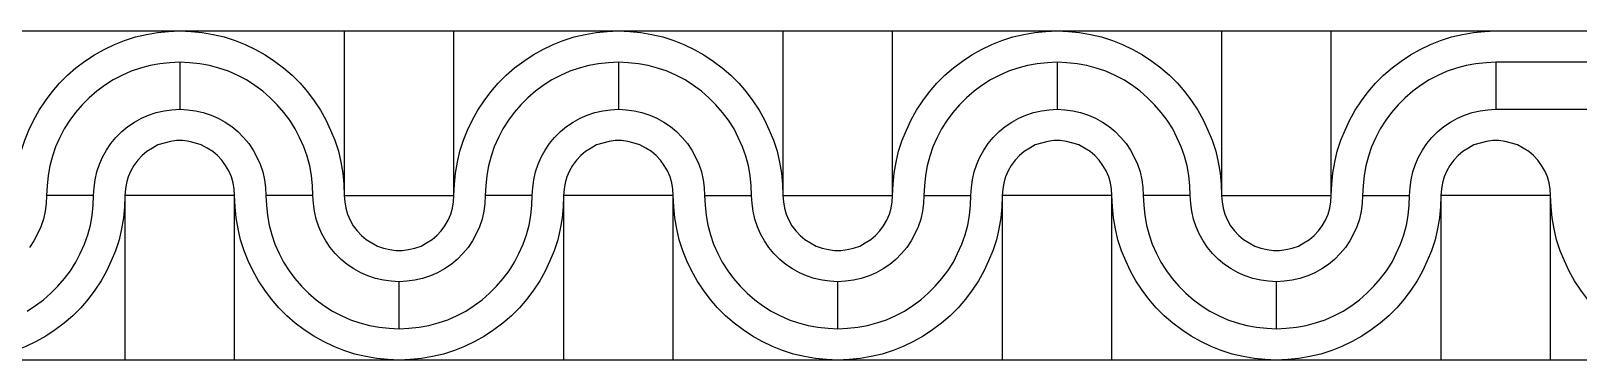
# Model space of a CAD drawing. Extents: x 190.8 to 267.1, y 124 to 174.8.
# Drawn here: x 225.64 to 226.627, y 141.576 to 141.786 of the extents above; entities that cross this region are included whole.
import ezdxf

# ---------------------------------------------------------------- set-up
doc = ezdxf.new("R2010")
doc.units = 0
doc.header["$MEASUREMENT"] = 0

msp = doc.modelspace()

# ---------------------------------------------------------------- linework, layer by layer
msp.add_line((224.54463, 141.78555), (226.67133, 141.78555))
for points in [[(225.62963, 141.68055), (225.62988, 141.6878), (225.63063, 141.6948), (225.63188, 141.7018), (225.63338, 141.7088), (225.63563, 141.7158), (225.63838, 141.7223), (225.64138, 141.7288), (225.64488, 141.73505), (225.64888, 141.74105), (225.65313, 141.7468), (225.65788, 141.7523), (225.66288, 141.7573), (225.66838, 141.76205), (225.67413, 141.7663), (225.68013, 141.7703), (225.68638, 141.7738), (225.69288, 141.7768), (225.69938, 141.77955), (225.70638, 141.7818), (225.71338, 141.7833), (225.72038, 141.78455), (225.72738, 141.7853), (225.73463, 141.78555)], [(225.73463, 141.78555), (225.74188, 141.7853), (225.74888, 141.78455), (225.75588, 141.7833), (225.76288, 141.7818), (225.76988, 141.77955), (225.77638, 141.7768), (225.78288, 141.7738), (225.78913, 141.7703), (225.79513, 141.7663), (225.80088, 141.76205), (225.80638, 141.7573), (225.81138, 141.7523), (225.81613, 141.7468), (225.82038, 141.74105), (225.82438, 141.73505), (225.82788, 141.7288), (225.83088, 141.7223), (225.83363, 141.7158), (225.83588, 141.7088), (225.83738, 141.7018), (225.83863, 141.6948), (225.83938, 141.6878), (225.83963, 141.68055)], [(225.83963, 141.78555), (225.83963, 141.68055), (225.90963, 141.68055), (225.90963, 141.78555)], [(225.90963, 141.68055), (225.90988, 141.6878), (225.91063, 141.6948), (225.91188, 141.7018), (225.91338, 141.7088), (225.91563, 141.7158), (225.91838, 141.7223), (225.92138, 141.7288), (225.92488, 141.73505), (225.92888, 141.74105), (225.93313, 141.7468), (225.93788, 141.7523), (225.94288, 141.7573), (225.94838, 141.76205), (225.95413, 141.7663), (225.96013, 141.7703), (225.96638, 141.7738), (225.97288, 141.7768), (225.97938, 141.77955), (225.98638, 141.7818), (225.99338, 141.7833), (226.00038, 141.78455), (226.00738, 141.7853), (226.01463, 141.78555)], [(226.01463, 141.78555), (226.02188, 141.7853), (226.02888, 141.78455), (226.03588, 141.7833), (226.04288, 141.7818), (226.04988, 141.77955), (226.05638, 141.7768), (226.06288, 141.7738), (226.06913, 141.7703), (226.07513, 141.7663), (226.08088, 141.76205), (226.08638, 141.7573), (226.09138, 141.7523), (226.09613, 141.7468), (226.10038, 141.74105), (226.10438, 141.73505), (226.10788, 141.7288), (226.11088, 141.7223), (226.11363, 141.7158), (226.11588, 141.7088), (226.11738, 141.7018), (226.11863, 141.6948), (226.11938, 141.6878), (226.11963, 141.68055)], [(226.11963, 141.78555), (226.11963, 141.68055), (226.18963, 141.68055), (226.18963, 141.78555)], [(226.18963, 141.68055), (226.18988, 141.6878), (226.19063, 141.6948), (226.19188, 141.7018), (226.19338, 141.7088), (226.19563, 141.7158), (226.19838, 141.7223), (226.20138, 141.7288), (226.20488, 141.73505), (226.20888, 141.74105), (226.21313, 141.7468), (226.21788, 141.7523), (226.22288, 141.7573), (226.22838, 141.76205), (226.23413, 141.7663), (226.24013, 141.7703), (226.24638, 141.7738), (226.25288, 141.7768), (226.25938, 141.77955), (226.26638, 141.7818), (226.27338, 141.7833), (226.28038, 141.78455), (226.28738, 141.7853), (226.29463, 141.78555)], [(226.29463, 141.78555), (226.30188, 141.7853), (226.30888, 141.78455), (226.31588, 141.7833), (226.32288, 141.7818), (226.32988, 141.77955), (226.33638, 141.7768), (226.34288, 141.7738), (226.34913, 141.7703), (226.35513, 141.7663), (226.36088, 141.76205), (226.36638, 141.7573), (226.37138, 141.7523), (226.37613, 141.7468), (226.38038, 141.74105), (226.38438, 141.73505), (226.38788, 141.7288), (226.39088, 141.7223), (226.39363, 141.7158), (226.39588, 141.7088), (226.39738, 141.7018), (226.39863, 141.6948), (226.39938, 141.6878), (226.39963, 141.68055)], [(226.39963, 141.78555), (226.39963, 141.68055), (226.46963, 141.68055), (226.46963, 141.78555)], [(226.46963, 141.68055), (226.46988, 141.6878), (226.47063, 141.6948), (226.47188, 141.7018), (226.47338, 141.7088), (226.47563, 141.7158), (226.47838, 141.7223), (226.48138, 141.7288), (226.48488, 141.73505), (226.48888, 141.74105), (226.49313, 141.7468), (226.49788, 141.7523), (226.50288, 141.7573), (226.50838, 141.76205), (226.51413, 141.7663), (226.52013, 141.7703), (226.52638, 141.7738), (226.53288, 141.7768), (226.53938, 141.77955), (226.54638, 141.7818), (226.55338, 141.7833), (226.56038, 141.78455), (226.56738, 141.7853), (226.57463, 141.78555)], [(225.73463, 141.76555), (225.72838, 141.7653), (225.72188, 141.76455), (225.71563, 141.76355), (225.70963, 141.7618), (225.70363, 141.7598), (225.69763, 141.75705), (225.69213, 141.7543), (225.68663, 141.7508), (225.68163, 141.74705), (225.67688, 141.7428), (225.67238, 141.7383), (225.66813, 141.73355), (225.66438, 141.72855), (225.66088, 141.72305), (225.65813, 141.71755), (225.65538, 141.71155), (225.65338, 141.70555), (225.65163, 141.69955), (225.65063, 141.6933), (225.64988, 141.6868), (225.64963, 141.68055)], [(225.81963, 141.68055), (225.81938, 141.6868), (225.81863, 141.6933), (225.81763, 141.69955), (225.81588, 141.70555), (225.81388, 141.71155), (225.81113, 141.71755), (225.80838, 141.72305), (225.80488, 141.72855), (225.80113, 141.73355), (225.79688, 141.7383), (225.79238, 141.7428), (225.78763, 141.74705), (225.78263, 141.7508), (225.77713, 141.7543), (225.77163, 141.75705), (225.76563, 141.7598), (225.75963, 141.7618), (225.75363, 141.76355), (225.74738, 141.76455), (225.74088, 141.7653), (225.73463, 141.76555), (225.73463, 141.73555), (225.73963, 141.7353), (225.74463, 141.73455), (225.74963, 141.73355), (225.75463, 141.7318), (225.75913, 141.7298), (225.76363, 141.7273), (225.76788, 141.72455), (225.77163, 141.7213), (225.77538, 141.71755), (225.77863, 141.7138), (225.78138, 141.70955), (225.78388, 141.70505), (225.78588, 141.70055), (225.78763, 141.69555), (225.78863, 141.69055), (225.78938, 141.68555), (225.78963, 141.68055)], [(226.01463, 141.76555), (226.00838, 141.7653), (226.00188, 141.76455), (225.99563, 141.76355), (225.98963, 141.7618), (225.98363, 141.7598), (225.97763, 141.75705), (225.97213, 141.7543), (225.96663, 141.7508), (225.96163, 141.74705), (225.95688, 141.7428), (225.95238, 141.7383), (225.94813, 141.73355), (225.94438, 141.72855), (225.94088, 141.72305), (225.93813, 141.71755), (225.93538, 141.71155), (225.93338, 141.70555), (225.93163, 141.69955), (225.93063, 141.6933), (225.92988, 141.6868), (225.92963, 141.68055)], [(226.29463, 141.76555), (226.28838, 141.7653), (226.28188, 141.76455), (226.27563, 141.76355), (226.26963, 141.7618), (226.26363, 141.7598), (226.25763, 141.75705), (226.25213, 141.7543), (226.24663, 141.7508), (226.24163, 141.74705), (226.23688, 141.7428), (226.23238, 141.7383), (226.22813, 141.73355), (226.22438, 141.72855), (226.22088, 141.72305), (226.21813, 141.71755), (226.21538, 141.71155), (226.21338, 141.70555), (226.21163, 141.69955), (226.21063, 141.6933), (226.20988, 141.6868), (226.20963, 141.68055), (226.23963, 141.68055), (226.23988, 141.68555), (226.24063, 141.69055), (226.24163, 141.69555), (226.24338, 141.70055), (226.24538, 141.70505), (226.24788, 141.70955), (226.25063, 141.7138), (226.25388, 141.71755), (226.25763, 141.7213), (226.26138, 141.72455), (226.26563, 141.7273), (226.27013, 141.7298), (226.27463, 141.7318), (226.27963, 141.73355), (226.28463, 141.73455), (226.28963, 141.7353), (226.29463, 141.73555)], [(226.37963, 141.68055), (226.37938, 141.6868), (226.37863, 141.6933), (226.37763, 141.69955), (226.37588, 141.70555), (226.37388, 141.71155), (226.37113, 141.71755), (226.36838, 141.72305), (226.36488, 141.72855), (226.36113, 141.73355), (226.35688, 141.7383), (226.35238, 141.7428), (226.34763, 141.74705), (226.34263, 141.7508), (226.33713, 141.7543), (226.33163, 141.75705), (226.32563, 141.7598), (226.31963, 141.7618), (226.31363, 141.76355), (226.30738, 141.76455), (226.30088, 141.7653), (226.29463, 141.76555), (226.29463, 141.73555), (226.29963, 141.7353), (226.30463, 141.73455), (226.30963, 141.73355), (226.31463, 141.7318), (226.31913, 141.7298), (226.32363, 141.7273), (226.32788, 141.72455), (226.33163, 141.7213), (226.33538, 141.71755), (226.33863, 141.7138), (226.34138, 141.70955), (226.34388, 141.70505), (226.34588, 141.70055), (226.34763, 141.69555), (226.34863, 141.69055), (226.34938, 141.68555), (226.34963, 141.68055)], [(226.57463, 141.76555), (226.56838, 141.7653), (226.56188, 141.76455), (226.55563, 141.76355), (226.54963, 141.7618), (226.54363, 141.7598), (226.53763, 141.75705), (226.53213, 141.7543), (226.52663, 141.7508), (226.52163, 141.74705), (226.51688, 141.7428), (226.51238, 141.7383), (226.50813, 141.73355), (226.50438, 141.72855), (226.50088, 141.72305), (226.49813, 141.71755), (226.49538, 141.71155), (226.49338, 141.70555), (226.49163, 141.69955), (226.49063, 141.6933), (226.48988, 141.6868), (226.48963, 141.68055), (226.51963, 141.68055), (226.51988, 141.68555), (226.52063, 141.69055), (226.52163, 141.69555), (226.52338, 141.70055), (226.52538, 141.70505), (226.52788, 141.70955), (226.53063, 141.7138), (226.53388, 141.71755), (226.53763, 141.7213), (226.54138, 141.72455), (226.54563, 141.7273), (226.55013, 141.7298), (226.55463, 141.7318), (226.55963, 141.73355), (226.56463, 141.73455), (226.56963, 141.7353), (226.57463, 141.73555)], [(225.67963, 141.68055), (225.67988, 141.68555), (225.68063, 141.69055), (225.68163, 141.69555), (225.68338, 141.70055), (225.68538, 141.70505), (225.68788, 141.70955), (225.69063, 141.7138), (225.69388, 141.71755), (225.69763, 141.7213), (225.70138, 141.72455), (225.70563, 141.7273), (225.71013, 141.7298), (225.71463, 141.7318), (225.71963, 141.73355), (225.72463, 141.73455), (225.72963, 141.7353), (225.73463, 141.73555)], [(225.95963, 141.68055), (225.95988, 141.68555), (225.96063, 141.69055), (225.96163, 141.69555), (225.96338, 141.70055), (225.96538, 141.70505), (225.96788, 141.70955), (225.97063, 141.7138), (225.97388, 141.71755), (225.97763, 141.7213), (225.98138, 141.72455), (225.98563, 141.7273), (225.99013, 141.7298), (225.99463, 141.7318), (225.99963, 141.73355), (226.00463, 141.73455), (226.00963, 141.7353), (226.01463, 141.73555)], [(225.76963, 141.68055), (225.76938, 141.68455), (225.76863, 141.68855), (225.76763, 141.69255), (225.76588, 141.6963), (225.76388, 141.6998), (225.76138, 141.70305), (225.75863, 141.70605), (225.75563, 141.70855), (225.75213, 141.7108), (225.74838, 141.7128), (225.74463, 141.71405), (225.74063, 141.71505), (225.73663, 141.71555), (225.73263, 141.71555), (225.72863, 141.71505), (225.72463, 141.71405), (225.72063, 141.7128), (225.71713, 141.7108), (225.71363, 141.70855), (225.71063, 141.70605), (225.70788, 141.70305), (225.70538, 141.6998), (225.70338, 141.6963), (225.70163, 141.69255), (225.70063, 141.68855), (225.69988, 141.68455), (225.69963, 141.68055)], [(226.04963, 141.68055), (226.04938, 141.68455), (226.04863, 141.68855), (226.04763, 141.69255), (226.04588, 141.6963), (226.04388, 141.6998), (226.04138, 141.70305), (226.03863, 141.70605), (226.03563, 141.70855), (226.03213, 141.7108), (226.02838, 141.7128), (226.02463, 141.71405), (226.02063, 141.71505), (226.01663, 141.71555), (226.01263, 141.71555), (226.00863, 141.71505), (226.00463, 141.71405), (226.00063, 141.7128), (225.99713, 141.7108), (225.99363, 141.70855), (225.99063, 141.70605), (225.98788, 141.70305), (225.98538, 141.6998), (225.98338, 141.6963), (225.98163, 141.69255), (225.98063, 141.68855), (225.97988, 141.68455), (225.97963, 141.68055)], [(226.32963, 141.68055), (226.32938, 141.68455), (226.32863, 141.68855), (226.32763, 141.69255), (226.32588, 141.6963), (226.32388, 141.6998), (226.32138, 141.70305), (226.31863, 141.70605), (226.31563, 141.70855), (226.31213, 141.7108), (226.30838, 141.7128), (226.30463, 141.71405), (226.30063, 141.71505), (226.29663, 141.71555), (226.29263, 141.71555), (226.28863, 141.71505), (226.28463, 141.71405), (226.28063, 141.7128), (226.27713, 141.7108), (226.27363, 141.70855), (226.27063, 141.70605), (226.26788, 141.70305), (226.26538, 141.6998), (226.26338, 141.6963), (226.26163, 141.69255), (226.26063, 141.68855), (226.25988, 141.68455), (226.25963, 141.68055)], [(226.60963, 141.68055), (226.60938, 141.68455), (226.60863, 141.68855), (226.60763, 141.69255), (226.60588, 141.6963), (226.60388, 141.6998), (226.60138, 141.70305), (226.59863, 141.70605), (226.59563, 141.70855), (226.59213, 141.7108), (226.58838, 141.7128), (226.58463, 141.71405), (226.58063, 141.71505), (226.57663, 141.71555), (226.57263, 141.71555), (226.56863, 141.71505), (226.56463, 141.71405), (226.56063, 141.7128), (226.55713, 141.7108), (226.55363, 141.70855), (226.55063, 141.70605), (226.54788, 141.70305), (226.54538, 141.6998), (226.54338, 141.6963), (226.54163, 141.69255), (226.54063, 141.68855), (226.53988, 141.68455), (226.53963, 141.68055)], [(225.69963, 141.68055), (225.69938, 141.6733), (225.69863, 141.6663), (225.69738, 141.6593), (225.69588, 141.6523), (225.69363, 141.6453), (225.69088, 141.6388), (225.68788, 141.6323), (225.68438, 141.62605), (225.68038, 141.62005), (225.67613, 141.6143), (225.67138, 141.6088), (225.66638, 141.6038), (225.66088, 141.59905), (225.65513, 141.5948), (225.64913, 141.5908), (225.64288, 141.5873), (225.63638, 141.5843), (225.62988, 141.58155), (225.62288, 141.5793), (225.61588, 141.5778), (225.60888, 141.57655), (225.60188, 141.5758), (225.59463, 141.57555)], [(225.63713, 141.6068), (225.64263, 141.6103), (225.64763, 141.61405), (225.65238, 141.6183), (225.65688, 141.6228), (225.66113, 141.62755), (225.66488, 141.63255), (225.66838, 141.63805), (225.67113, 141.64355), (225.67388, 141.64955), (225.67588, 141.65555), (225.67763, 141.66155), (225.67863, 141.6678), (225.67938, 141.6743), (225.67963, 141.68055), (225.64963, 141.68055), (225.64938, 141.67555), (225.64863, 141.67055), (225.64763, 141.66555), (225.64588, 141.66055), (225.64388, 141.65605), (225.64138, 141.65155), (225.63863, 141.6473)], [(225.76963, 141.57555), (225.76963, 141.68055), (225.69963, 141.68055), (225.69963, 141.57555)], [(225.87463, 141.57555), (225.86738, 141.5758), (225.86038, 141.57655), (225.85338, 141.5778), (225.84638, 141.5793), (225.83938, 141.58155), (225.83288, 141.5843), (225.82638, 141.5873), (225.82013, 141.5908), (225.81413, 141.5948), (225.80838, 141.59905), (225.80288, 141.6038), (225.79788, 141.6088), (225.79313, 141.6143), (225.78888, 141.62005), (225.78488, 141.62605), (225.78138, 141.6323), (225.77838, 141.6388), (225.77563, 141.6453), (225.77338, 141.6523), (225.77188, 141.6593), (225.77063, 141.6663), (225.76988, 141.6733), (225.76963, 141.68055)], [(225.83963, 141.68055), (225.83988, 141.67655), (225.84063, 141.67255), (225.84163, 141.66855), (225.84338, 141.6648), (225.84538, 141.6613), (225.84788, 141.65805), (225.85063, 141.65505), (225.85363, 141.65255), (225.85713, 141.6503), (225.86088, 141.6483), (225.86463, 141.64705), (225.86863, 141.64605), (225.87263, 141.64555), (225.87663, 141.64555), (225.88063, 141.64605), (225.88463, 141.64705), (225.88863, 141.6483), (225.89213, 141.6503), (225.89563, 141.65255), (225.89863, 141.65505), (225.90138, 141.65805), (225.90388, 141.6613), (225.90588, 141.6648), (225.90763, 141.66855), (225.90863, 141.67255), (225.90938, 141.67655), (225.90963, 141.68055)], [(225.87463, 141.59555), (225.88088, 141.5958), (225.88738, 141.59655), (225.89363, 141.59755), (225.89963, 141.5993), (225.90563, 141.6013), (225.91163, 141.60405), (225.91713, 141.6068), (225.92263, 141.6103), (225.92763, 141.61405), (225.93238, 141.6183), (225.93688, 141.6228), (225.94113, 141.62755), (225.94488, 141.63255), (225.94838, 141.63805), (225.95113, 141.64355), (225.95388, 141.64955), (225.95588, 141.65555), (225.95763, 141.66155), (225.95863, 141.6678), (225.95938, 141.6743), (225.95963, 141.68055), (225.92963, 141.68055), (225.92938, 141.67555), (225.92863, 141.67055), (225.92763, 141.66555), (225.92588, 141.66055), (225.92388, 141.65605), (225.92138, 141.65155), (225.91863, 141.6473), (225.91538, 141.64355), (225.91163, 141.6398), (225.90788, 141.63655), (225.90363, 141.6338), (225.89913, 141.6313), (225.89463, 141.6293), (225.88963, 141.62755), (225.88463, 141.62655), (225.87963, 141.6258), (225.87463, 141.62555)], [(225.97963, 141.68055), (225.97938, 141.6733), (225.97863, 141.6663), (225.97738, 141.6593), (225.97588, 141.6523), (225.97363, 141.6453), (225.97088, 141.6388), (225.96788, 141.6323), (225.96438, 141.62605), (225.96038, 141.62005), (225.95613, 141.6143), (225.95138, 141.6088), (225.94638, 141.6038), (225.94088, 141.59905), (225.93513, 141.5948), (225.92913, 141.5908), (225.92288, 141.5873), (225.91638, 141.5843), (225.90988, 141.58155), (225.90288, 141.5793), (225.89588, 141.5778), (225.88888, 141.57655), (225.88188, 141.5758), (225.87463, 141.57555)], [(226.04963, 141.57555), (226.04963, 141.68055), (225.97963, 141.68055), (225.97963, 141.57555)], [(226.15463, 141.57555), (226.14738, 141.5758), (226.14038, 141.57655), (226.13338, 141.5778), (226.12638, 141.5793), (226.11938, 141.58155), (226.11288, 141.5843), (226.10638, 141.5873), (226.10013, 141.5908), (226.09413, 141.5948), (226.08838, 141.59905), (226.08288, 141.6038), (226.07788, 141.6088), (226.07313, 141.6143), (226.06888, 141.62005), (226.06488, 141.62605), (226.06138, 141.6323), (226.05838, 141.6388), (226.05563, 141.6453), (226.05338, 141.6523), (226.05188, 141.6593), (226.05063, 141.6663), (226.04988, 141.6733), (226.04963, 141.68055)], [(226.06963, 141.68055), (226.06988, 141.6743), (226.07063, 141.6678), (226.07163, 141.66155), (226.07338, 141.65555), (226.07538, 141.64955), (226.07813, 141.64355), (226.08088, 141.63805), (226.08438, 141.63255), (226.08813, 141.62755), (226.09238, 141.6228), (226.09688, 141.6183), (226.10163, 141.61405), (226.10663, 141.6103), (226.11213, 141.6068), (226.11763, 141.60405), (226.12363, 141.6013), (226.12963, 141.5993), (226.13563, 141.59755), (226.14188, 141.59655), (226.14838, 141.5958), (226.15463, 141.59555), (226.15463, 141.62555), (226.14963, 141.6258), (226.14463, 141.62655), (226.13963, 141.62755), (226.13463, 141.6293), (226.13013, 141.6313), (226.12563, 141.6338), (226.12138, 141.63655), (226.11763, 141.6398), (226.11388, 141.64355), (226.11063, 141.6473), (226.10788, 141.65155), (226.10538, 141.65605), (226.10338, 141.66055), (226.10163, 141.66555), (226.10063, 141.67055), (226.09988, 141.67555), (226.09963, 141.68055)], [(226.11963, 141.68055), (226.11988, 141.67655), (226.12063, 141.67255), (226.12163, 141.66855), (226.12338, 141.6648), (226.12538, 141.6613), (226.12788, 141.65805), (226.13063, 141.65505), (226.13363, 141.65255), (226.13713, 141.6503), (226.14088, 141.6483), (226.14463, 141.64705), (226.14863, 141.64605), (226.15263, 141.64555), (226.15663, 141.64555), (226.16063, 141.64605), (226.16463, 141.64705), (226.16863, 141.6483), (226.17213, 141.6503), (226.17563, 141.65255), (226.17863, 141.65505), (226.18138, 141.65805), (226.18388, 141.6613), (226.18588, 141.6648), (226.18763, 141.66855), (226.18863, 141.67255), (226.18938, 141.67655), (226.18963, 141.68055)], [(226.20963, 141.68055), (226.20938, 141.67555), (226.20863, 141.67055), (226.20763, 141.66555), (226.20588, 141.66055), (226.20388, 141.65605), (226.20138, 141.65155), (226.19863, 141.6473), (226.19538, 141.64355), (226.19163, 141.6398), (226.18788, 141.63655), (226.18363, 141.6338), (226.17913, 141.6313), (226.17463, 141.6293), (226.16963, 141.62755), (226.16463, 141.62655), (226.15963, 141.6258), (226.15463, 141.62555)], [(226.25963, 141.68055), (226.25938, 141.6733), (226.25863, 141.6663), (226.25738, 141.6593), (226.25588, 141.6523), (226.25363, 141.6453), (226.25088, 141.6388), (226.24788, 141.6323), (226.24438, 141.62605), (226.24038, 141.62005), (226.23613, 141.6143), (226.23138, 141.6088), (226.22638, 141.6038), (226.22088, 141.59905), (226.21513, 141.5948), (226.20913, 141.5908), (226.20288, 141.5873), (226.19638, 141.5843), (226.18988, 141.58155), (226.18288, 141.5793), (226.17588, 141.5778), (226.16888, 141.57655), (226.16188, 141.5758), (226.15463, 141.57555)], [(226.15463, 141.59555), (226.16088, 141.5958), (226.16738, 141.59655), (226.17363, 141.59755), (226.17963, 141.5993), (226.18563, 141.6013), (226.19163, 141.60405), (226.19713, 141.6068), (226.20263, 141.6103), (226.20763, 141.61405), (226.21238, 141.6183), (226.21688, 141.6228), (226.22113, 141.62755), (226.22488, 141.63255), (226.22838, 141.63805), (226.23113, 141.64355), (226.23388, 141.64955), (226.23588, 141.65555), (226.23763, 141.66155), (226.23863, 141.6678), (226.23938, 141.6743), (226.23963, 141.68055)], [(226.32963, 141.57555), (226.32963, 141.68055), (226.25963, 141.68055), (226.25963, 141.57555)], [(226.43463, 141.57555), (226.42738, 141.5758), (226.42038, 141.57655), (226.41338, 141.5778), (226.40638, 141.5793), (226.39938, 141.58155), (226.39288, 141.5843), (226.38638, 141.5873), (226.38013, 141.5908), (226.37413, 141.5948), (226.36838, 141.59905), (226.36288, 141.6038), (226.35788, 141.6088), (226.35313, 141.6143), (226.34888, 141.62005), (226.34488, 141.62605), (226.34138, 141.6323), (226.33838, 141.6388), (226.33563, 141.6453), (226.33338, 141.6523), (226.33188, 141.6593), (226.33063, 141.6663), (226.32988, 141.6733), (226.32963, 141.68055)], [(226.39963, 141.68055), (226.39988, 141.67655), (226.40063, 141.67255), (226.40163, 141.66855), (226.40338, 141.6648), (226.40538, 141.6613), (226.40788, 141.65805), (226.41063, 141.65505), (226.41363, 141.65255), (226.41713, 141.6503), (226.42088, 141.6483), (226.42463, 141.64705), (226.42863, 141.64605), (226.43263, 141.64555), (226.43663, 141.64555), (226.44063, 141.64605), (226.44463, 141.64705), (226.44863, 141.6483), (226.45213, 141.6503), (226.45563, 141.65255), (226.45863, 141.65505), (226.46138, 141.65805), (226.46388, 141.6613), (226.46588, 141.6648), (226.46763, 141.66855), (226.46863, 141.67255), (226.46938, 141.67655), (226.46963, 141.68055)], [(226.48963, 141.68055), (226.48938, 141.67555), (226.48863, 141.67055), (226.48763, 141.66555), (226.48588, 141.66055), (226.48388, 141.65605), (226.48138, 141.65155), (226.47863, 141.6473), (226.47538, 141.64355), (226.47163, 141.6398), (226.46788, 141.63655), (226.46363, 141.6338), (226.45913, 141.6313), (226.45463, 141.6293), (226.44963, 141.62755), (226.44463, 141.62655), (226.43963, 141.6258), (226.43463, 141.62555)], [(226.53963, 141.68055), (226.53938, 141.6733), (226.53863, 141.6663), (226.53738, 141.6593), (226.53588, 141.6523), (226.53363, 141.6453), (226.53088, 141.6388), (226.52788, 141.6323), (226.52438, 141.62605), (226.52038, 141.62005), (226.51613, 141.6143), (226.51138, 141.6088), (226.50638, 141.6038), (226.50088, 141.59905), (226.49513, 141.5948), (226.48913, 141.5908), (226.48288, 141.5873), (226.47638, 141.5843), (226.46988, 141.58155), (226.46288, 141.5793), (226.45588, 141.5778), (226.44888, 141.57655), (226.44188, 141.5758), (226.43463, 141.57555)], [(226.43463, 141.59555), (226.44088, 141.5958), (226.44738, 141.59655), (226.45363, 141.59755), (226.45963, 141.5993), (226.46563, 141.6013), (226.47163, 141.60405), (226.47713, 141.6068), (226.48263, 141.6103), (226.48763, 141.61405), (226.49238, 141.6183), (226.49688, 141.6228), (226.50113, 141.62755), (226.50488, 141.63255), (226.50838, 141.63805), (226.51113, 141.64355), (226.51388, 141.64955), (226.51588, 141.65555), (226.51763, 141.66155), (226.51863, 141.6678), (226.51938, 141.6743), (226.51963, 141.68055)], [(226.60963, 141.57555), (226.60963, 141.68055), (226.53963, 141.68055), (226.53963, 141.57555)], [(226.64463, 141.60229), (226.64288, 141.6038), (226.63788, 141.6088), (226.63313, 141.6143), (226.62888, 141.62005), (226.62488, 141.62605), (226.62138, 141.6323), (226.61838, 141.6388), (226.61563, 141.6453), (226.61338, 141.6523), (226.61188, 141.6593), (226.61063, 141.6663), (226.60988, 141.6733), (226.60963, 141.68055)], [(226.64463, 141.57555), (224.54463, 141.57555)]]:
    msp.add_lwpolyline(points)
for points in [[(226.09963, 141.68055), (226.09938, 141.6868), (226.09863, 141.6933), (226.09763, 141.69955), (226.09588, 141.70555), (226.09388, 141.71155), (226.09113, 141.71755), (226.08838, 141.72305), (226.08488, 141.72855), (226.08113, 141.73355), (226.07688, 141.7383), (226.07238, 141.7428), (226.06763, 141.74705), (226.06263, 141.7508), (226.05713, 141.7543), (226.05163, 141.75705), (226.04563, 141.7598), (226.03963, 141.7618), (226.03363, 141.76355), (226.02738, 141.76455), (226.02088, 141.7653), (226.01463, 141.76555), (226.01463, 141.73555), (226.01963, 141.7353), (226.02463, 141.73455), (226.02963, 141.73355), (226.03463, 141.7318), (226.03913, 141.7298), (226.04363, 141.7273), (226.04788, 141.72455), (226.05163, 141.7213), (226.05538, 141.71755), (226.05863, 141.7138), (226.06138, 141.70955), (226.06388, 141.70505), (226.06588, 141.70055), (226.06763, 141.69555), (226.06863, 141.69055), (226.06938, 141.68555), (226.06963, 141.68055)], [(226.57463, 141.73555), (226.81463, 141.73555), (226.81463, 141.76555), (226.57463, 141.76555)], [(225.78963, 141.68055), (225.78988, 141.6743), (225.79063, 141.6678), (225.79163, 141.66155), (225.79338, 141.65555), (225.79538, 141.64955), (225.79813, 141.64355), (225.80088, 141.63805), (225.80438, 141.63255), (225.80813, 141.62755), (225.81238, 141.6228), (225.81688, 141.6183), (225.82163, 141.61405), (225.82663, 141.6103), (225.83213, 141.6068), (225.83763, 141.60405), (225.84363, 141.6013), (225.84963, 141.5993), (225.85563, 141.59755), (225.86188, 141.59655), (225.86838, 141.5958), (225.87463, 141.59555), (225.87463, 141.62555), (225.86963, 141.6258), (225.86463, 141.62655), (225.85963, 141.62755), (225.85463, 141.6293), (225.85013, 141.6313), (225.84563, 141.6338), (225.84138, 141.63655), (225.83763, 141.6398), (225.83388, 141.64355), (225.83063, 141.6473), (225.82788, 141.65155), (225.82538, 141.65605), (225.82338, 141.66055), (225.82163, 141.66555), (225.82063, 141.67055), (225.81988, 141.67555), (225.81963, 141.68055)], [(226.34963, 141.68055), (226.34988, 141.6743), (226.35063, 141.6678), (226.35163, 141.66155), (226.35338, 141.65555), (226.35538, 141.64955), (226.35813, 141.64355), (226.36088, 141.63805), (226.36438, 141.63255), (226.36813, 141.62755), (226.37238, 141.6228), (226.37688, 141.6183), (226.38163, 141.61405), (226.38663, 141.6103), (226.39213, 141.6068), (226.39763, 141.60405), (226.40363, 141.6013), (226.40963, 141.5993), (226.41563, 141.59755), (226.42188, 141.59655), (226.42838, 141.5958), (226.43463, 141.59555), (226.43463, 141.62555), (226.42963, 141.6258), (226.42463, 141.62655), (226.41963, 141.62755), (226.41463, 141.6293), (226.41013, 141.6313), (226.40563, 141.6338), (226.40138, 141.63655), (226.39763, 141.6398), (226.39388, 141.64355), (226.39063, 141.6473), (226.38788, 141.65155), (226.38538, 141.65605), (226.38338, 141.66055), (226.38163, 141.66555), (226.38063, 141.67055), (226.37988, 141.67555), (226.37963, 141.68055)]]:
    msp.add_lwpolyline(points, close=True)

doc.saveas('drawing.dxf')
